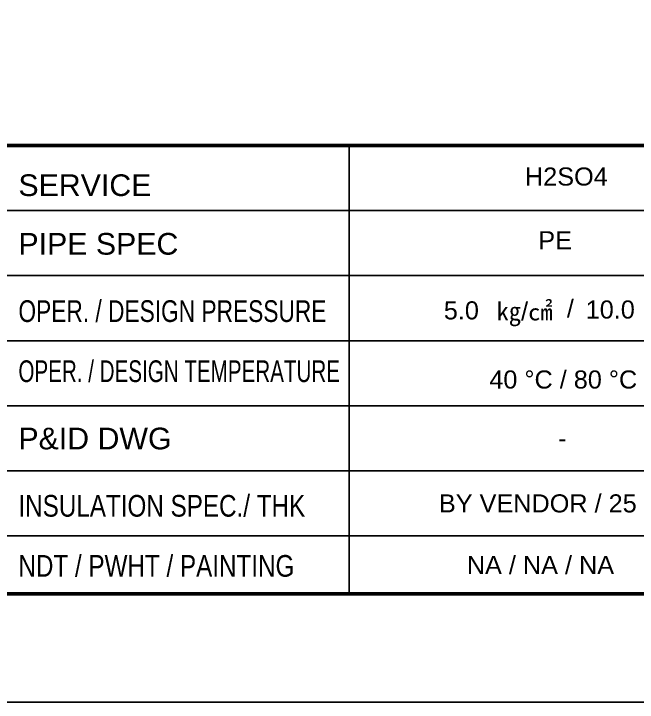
# Model space of a CAD drawing. Header units: millimetres. Extents: x 0 to 594, y 0 to 420.
# Drawn here: x 309.6 to 395.9, y 0 to 95.2 of the extents above; entities that cross this region are included whole.
import ezdxf
from ezdxf.enums import TextEntityAlignment as Align

# ---------------------------------------------------------------- set-up
doc = ezdxf.new("R2010")
doc.units = ezdxf.units.MM
doc.header["$LTSCALE"] = 0.25
doc.styles.add('AdskIsoMetric', font='arial.ttf', dxfattribs={"width": 0.8, "height": 2.5})
doc.styles.add('RomanS', font='arial.ttf')

msp = doc.modelspace()

# ---------------------------------------------------------------- linework, layer by layer
at = {"linetype": 'ByBlock', "lineweight": -2}
msp.add_line((356, 77), (356, 15), dxfattribs=at)
for p, q in [((415, 68), (308.5763, 68)), ((415, 59), (308.5763, 59)), ((415, 50), (308.5763, 50)), ((415, 41), (308.5763, 41)), ((415, 32), (308.5763, 32)), ((415, 23), (308.5763, 23))]:
    msp.add_line(p, q)
msp.add_lwpolyline([(0, 0), (594, 0), (594, 420), (0, 420)], close=True)
at = {"const_width": 0.5}
msp.add_lwpolyline([(15, 15), (579, 15), (579, 405), (15, 405)], close=True, dxfattribs=at)
at = {"linetype": 'ByBlock', "lineweight": -2, "const_width": 0.5}
msp.add_lwpolyline([(415, 77), (154, 77), (154, 15)], dxfattribs=at)

# ---------------------------------------------------------------- texts
at = {"color": 7, "style": 'AdskIsoMetric'}
for s, p in [('H2SO4', (380.3307, 71.457)), ('PE', (382.1701, 62.646)), ('5.0', (369.103, 52.9462)), ('㎏/㎠', (376.3782, 52.8069)), ('/', (386.1261, 53.2022)), ('10.0', (388.7325, 53.0638)), ('40 %%DC / 80 %%DC', (375.399, 43.3833)), ('NA / NA / NA', (372.2839, 17.7298))]:
    msp.add_text(s, height=2.5, dxfattribs=at).set_placement(p)
at = {"color": 7, "linetype": 'ByBlock', "lineweight": -2, "style": 'RomanS'}
for s, p in [('SERVICE', (310.25, 70.006)), ('PIPE SPEC', (310.25, 61.8976)), ('P&ID DWG ', (310.25, 34.9726))]:
    msp.add_text(s, height=3, dxfattribs=at).set_placement(p)
for s, width, p in [('OPER. / DESIGN PRESSURE', 0.75, (310.25, 52.5893)), ('OPER. / DESIGN TEMPERATURE', 0.68, (310.25, 44.281)), ('INSULATION SPEC./ THK', 0.8, (310.25, 25.6643)), ('NDT / PWHT / PAINTING', 0.8, (310.25, 17.356))]:
    msp.add_text(s, height=3, dxfattribs=dict(at, width=width)).set_placement(p)
at = {"color": 7, "style": 'AdskIsoMetric'}
for s, p in [('-', (385.5, 36.5)), ('BY VENDOR / 25 mm', (385.5, 27.5))]:
    msp.add_text(s, height=2.5, dxfattribs=at).set_placement(p, align=Align.MIDDLE_CENTER)

doc.saveas('drawing.dxf')
